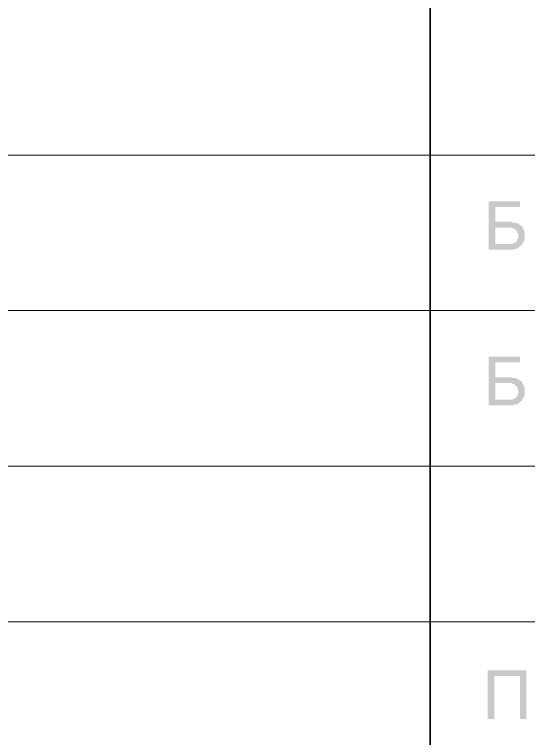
# Model space of a CAD drawing. Header units: millimetres. Extents: x -383313 to -161684, y -117025 to 99224.
# Drawn here: x -366601 to -363955, y -32683 to -28959 of the extents above; entities that cross this region are included whole.
import ezdxf

# ---------------------------------------------------------------- set-up
doc = ezdxf.new("R2010")
doc.units = ezdxf.units.MM
doc.header["$MEASUREMENT"] = 0
doc.layers.add('PDF_Geometry', color=7, linetype='Continuous')
doc.layers.add('PDF_Solid Fills', color=7, linetype='Continuous')

# ---------------------------------------------------------------- blocks, each defined once
blk = doc.blocks.new('A$Cf5759c35')
at = {"layer": 'PDF_Solid Fills'}
for points in [[(-5537.2, -11654.4), (-5698.1, -11654.4), (-5698.1, -11904.1), (-5571.1, -11904.1), (-5566.8, -11899.9), (-5558.4, -11899.9), (-5554.1, -11899.9), (-5549.9, -11895.7), (-5545.7, -11895.7), (-5541.4, -11891.4), (-5537.2, -11887.2), (-5533, -11883), (-5524.5, -11878.7), (-5664.2, -11874.5), (-5664.2, -11789.8), (-5621.9, -11789.8), (-5524.5, -11785.6), (-5528.7, -11781.4), (-5537.2, -11777.1), (-5541.4, -11772.9), (-5545.7, -11768.7), (-5554.1, -11768.7), (-5558.4, -11764.4), (-5562.6, -11764.4), (-5571.1, -11764.4), (-5575.3, -11764.4), (-5583.8, -11760.2), (-5592.2, -11760.2), (-5596.5, -11760.2), (-5604.9, -11760.2), (-5664.2, -11760.2), (-5664.2, -11684), (-5537.2, -11684)], [(-5524.5, -11785.6), (-5621.9, -11789.8), (-5579.5, -11789.8), (-5575.3, -11794.1), (-5571.1, -11794.1), (-5562.6, -11798.3), (-5558.4, -11802.5), (-5554.1, -11806.8), (-5554.1, -11806.8), (-5549.9, -11811), (-5549.9, -11819.5), (-5545.7, -11823.7), (-5545.7, -11832.2), (-5545.7, -11836.4), (-5545.7, -11844.9), (-5549.9, -11849.1), (-5549.9, -11857.6), (-5554.1, -11861.8), (-5558.4, -11866), (-5562.6, -11866), (-5566.8, -11870.3), (-5571.1, -11870.3), (-5575.3, -11874.5), (-5583.8, -11874.5), (-5592.2, -11874.5), (-5600.7, -11874.5), (-5664.2, -11874.5), (-5524.5, -11878.7), (-5524.5, -11874.5), (-5520.3, -11866), (-5520.3, -11866), (-5516, -11857.6), (-5511.8, -11853.3), (-5511.8, -11844.9), (-5511.8, -11840.6), (-5511.8, -11832.2), (-5511.8, -11827.9), (-5511.8, -11823.7), (-5511.8, -11815.2), (-5516, -11806.8), (-5516, -11802.5), (-5520.3, -11798.3), (-5524.5, -11789.8)], [(-5537.2, -12454.5), (-5698.1, -12454.5), (-5698.1, -12704.2), (-5571.1, -12704.2), (-5566.8, -12700), (-5558.4, -12700), (-5554.1, -12700), (-5549.9, -12695.8), (-5545.7, -12695.8), (-5541.4, -12691.5), (-5537.2, -12687.3), (-5533, -12683.1), (-5524.5, -12678.8), (-5664.2, -12674.6), (-5664.2, -12589.9), (-5621.9, -12589.9), (-5524.5, -12585.7), (-5528.7, -12581.5), (-5537.2, -12577.2), (-5541.4, -12573), (-5545.7, -12568.8), (-5554.1, -12568.8), (-5558.4, -12564.5), (-5562.6, -12564.5), (-5571.1, -12564.5), (-5575.3, -12564.5), (-5583.8, -12560.3), (-5592.2, -12560.3), (-5596.5, -12560.3), (-5604.9, -12560.3), (-5664.2, -12560.3), (-5664.2, -12484.1), (-5537.2, -12484.1)], [(-5524.5, -12585.7), (-5621.9, -12589.9), (-5579.5, -12589.9), (-5575.3, -12594.2), (-5571.1, -12594.2), (-5562.6, -12598.4), (-5558.4, -12602.6), (-5554.1, -12606.9), (-5554.1, -12606.9), (-5549.9, -12611.1), (-5549.9, -12619.6), (-5545.7, -12623.8), (-5545.7, -12632.3), (-5545.7, -12636.5), (-5545.7, -12645), (-5549.9, -12649.2), (-5549.9, -12657.7), (-5554.1, -12661.9), (-5558.4, -12666.1), (-5562.6, -12666.1), (-5566.8, -12670.4), (-5571.1, -12670.4), (-5575.3, -12674.6), (-5583.8, -12674.6), (-5592.2, -12674.6), (-5600.7, -12674.6), (-5664.2, -12674.6), (-5524.5, -12678.8), (-5524.5, -12674.6), (-5520.3, -12666.1), (-5520.3, -12666.1), (-5516, -12657.7), (-5511.8, -12653.4), (-5511.8, -12645), (-5511.8, -12640.7), (-5511.8, -12632.3), (-5511.8, -12628), (-5511.8, -12623.8), (-5511.8, -12615.3), (-5516, -12606.9), (-5516, -12602.6), (-5520.3, -12598.4), (-5524.5, -12589.9)], [(-5503.3, -14067.4), (-5702.3, -14067.4), (-5702.3, -14317.1), (-5668.4, -14317.1), (-5668.4, -14097), (-5537.2, -14097)]]:
    blk.add_hatch(color=8, dxfattribs=at).paths.add_polyline_path(points)
at = {"layer": 'PDF_Geometry', "color": 8, "lineweight": 35}
blk.add_lwpolyline([(-5998.6, -7514.2), (-5998.6, -17813.9)], dxfattribs=at)
at = {"layer": 'PDF_Geometry', "color": 8, "lineweight": 13}
for points in [[(-13500.1, -11417.3), (4999.4, -11417.3)], [(-13500.1, -12217.4), (4999.4, -12217.4)], [(-13500.1, -13017.5), (4999.4, -13017.5)], [(-13500.1, -13817.6), (4999.4, -13817.6)]]:
    blk.add_lwpolyline(points, dxfattribs=at)
at = {"layer": 'PDF_Solid Fills', "color": 8, "lineweight": 13}
blk.add_solid([(-5503.3, -14067.4), (-5537.2, -14097), (-5503.3, -14317.1), (-5537.2, -14317.1)], dxfattribs=at)

msp = doc.modelspace()

# ---------------------------------------------------------------- block references
at = {"ltscale": 100}
msp.add_blockref('A$Cf5759c35', (-358461.97282, -18264.93104), dxfattribs=at)

doc.saveas('drawing.dxf')
